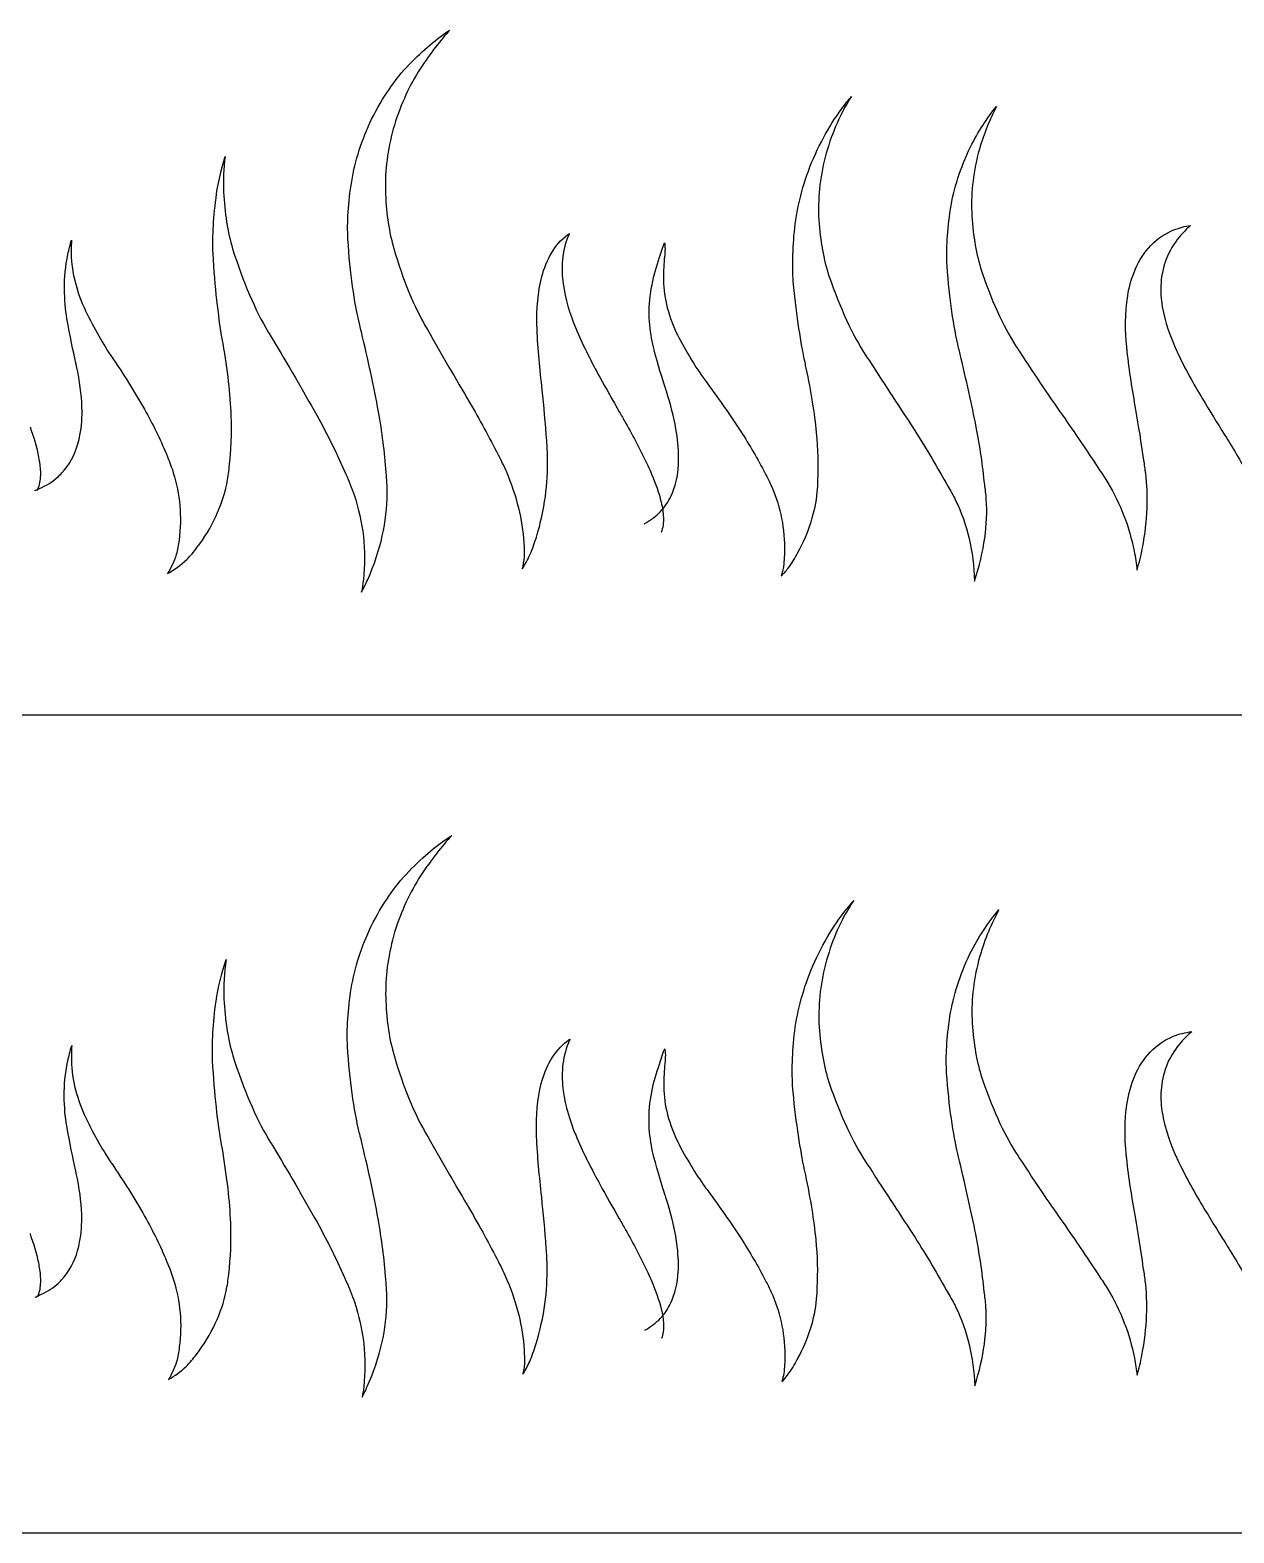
# Model space of a CAD drawing. Extents: x -11 to 6914, y 38 to 2262.
# Drawn here: x 2566 to 3437, y 1152 to 2239 of the extents above; entities that cross this region are included whole.
import ezdxf

# ---------------------------------------------------------------- set-up
doc = ezdxf.new("R2010")
doc.units = 0
doc.layers.add('Layer_1', color=7, linetype='CONTINUOUS')

msp = doc.modelspace()

# ---------------------------------------------------------------- linework, layer by layer
at = {"layer": 'Layer_1', "color": 7}
for points in [[(3141.36184, 2147.4968), (3141.36176, 2147.4968)], [(2798.89552, 2129.96744), (2798.89552, 2129.96752)], [(3232.0556, 2109.81264), (3232.0556, 2109.81264)], [(3136.8316, 2102.09488), (3136.8316, 2102.09488)], [(2796.17576, 2088.07536), (2796.17576, 2088.07536)], [(2943.38512, 2078.03464), (2943.38512, 2078.03464)], [(3376.9532, 2083.57688), (3376.9532, 2083.57688)], [(2951.42856, 2073.2548), (2951.42856, 2073.2548)], [(3253.86128, 2067.48312), (3253.86128, 2067.48312)], [(3365.81472, 2066.5684), (3365.81472, 2066.5684)], [(3024.4132, 2058.48752), (3024.4132, 2058.48744)], [(3118.56016, 2055.29784), (3118.56016, 2055.29784)], [(3384.37096, 2056.50104), (3384.37096, 2056.50104)], [(2605.28144, 2038.59848), (2605.28144, 2038.59848)], [(3027.22736, 2038.42024), (3027.22736, 2038.42024)], [(2592.91312, 2030.72808), (2592.91312, 2030.72808)], [(2932.90704, 2026.12656), (2932.90704, 2026.12656)], [(2933.03688, 2022.76072), (2933.03688, 2022.76072)], [(2705.08592, 2017.1468), (2705.08592, 2017.1468)], [(2741.3728, 2016.32096), (2741.3728, 2016.32096)], [(2961.78784, 2021.83808), (2961.78784, 2021.83808)], [(2626.65192, 2001.05128), (2626.65192, 2001.05128)], [(3237.97856, 2009.31512), (3237.97856, 2009.31512)], [(3279.35848, 2010.78504), (3279.35848, 2010.78504)], [(3359.55464, 2010.17344), (3359.55464, 2010.17344)], [(3396.38832, 2005.84664), (3396.38832, 2005.84664)], [(2599.89304, 1996.14696), (2599.89304, 1996.14696)], [(2936.68656, 1979.20232), (2936.68656, 1979.20232)], [(2711.77344, 1960.21528), (2711.77344, 1960.21528)], [(2818.31512, 1963.31312), (2818.31512, 1963.31312)], [(3080.40176, 1948.98656), (3080.40176, 1948.98656)], [(3250.6808, 1952.19832), (3250.6808, 1952.19832)], [(2600.87728, 1940.08856), (2600.87728, 1940.08856)], [(2939.95344, 1942.20696), (2939.95344, 1942.20696)], [(2904.89104, 1932.05736), (2904.89104, 1932.05736)], [(3035.4176, 1930.15008), (3035.4176, 1930.15008)], [(3371.90192, 1928.26192), (3371.90192, 1928.26192)], [(2794.76584, 1918.03344), (2794.76584, 1918.03344)], [(2823.85536, 1919.30488), (2823.85536, 1919.30488)], [(3013.0652, 1924.312), (3013.0652, 1924.312)], [(3136.08608, 1913.6156), (3136.08608, 1913.6156)], [(3256.80408, 1910.56112), (3256.80408, 1910.56112)], [(3026.72824, 1896.5852), (3026.72824, 1896.5852)], [(0, 1744), (6912, 1744)], [(3231.68064, 1525.852368), (3231.68064, 1525.852376)], [(2795.88712, 1504.084168), (2795.88712, 1504.084176)], [(2942.96704, 1494.278136), (2942.96704, 1494.278136)], [(3384.42488, 1472.469808), (3384.42488, 1472.4698)], [(3359.86504, 1463.274344), (3359.86504, 1463.274352)], [(2605.44296, 1454.69668), (2605.44296, 1454.696672)], [(3385.36432, 1455.270016), (3385.36432, 1455.270008)], [(2804.40944, 1441.871736), (2804.40944, 1441.871744)], [(2932.53672, 1442.142504), (2932.53672, 1442.142504)], [(3034.73608, 1434.91532), (3034.73608, 1434.915312)], [(2624.75752, 1420.074776), (2624.75752, 1420.074768)], [(3170.87112, 1420.172208), (3170.87112, 1420.1722)], [(2711.38736, 1376.221864), (2711.38736, 1376.221864)], [(2818.03968, 1379.291976), (2818.03968, 1379.291984)], [(3365.83056, 1380.698472), (3365.83056, 1380.69848)], [(2566.248, 1368.285512), (2566.248, 1368.285504)], [(3206.43944, 1365.69172), (3206.43944, 1365.691712)], [(3035.23824, 1346.189608), (3035.23824, 1346.189616)], [(3098.26416, 1334.457224), (3098.26416, 1334.457216)], [(3230.31736, 1325.493696), (3230.31736, 1325.493696)], [(0, 1152), (6912, 1152)]]:
    msp.add_lwpolyline(points, dxfattribs=at)
for points in [[(2840.43848, 2214.49312), (2850.78216, 2225.1676), (2860.65544, 2233.44656), (2869.9464, 2239.45528)], [(2869.9464, 2239.45528), (2863.25448, 2232.24464), (2856.03536, 2222.90816), (2848.47776, 2211.45144)], [(2813.34288, 2175.05536), (2821.1024, 2190.58464), (2830.19208, 2203.73568), (2840.43848, 2214.49312)], [(2848.47776, 2211.45144), (2840.95576, 2199.9396), (2834.6756, 2186.30704), (2829.77096, 2170.69672)], [(3131.5736, 2143.50864), (3138.6912, 2160.30712), (3147.248, 2175.0352), (3157.20792, 2187.51896)], [(3158.26464, 2187.99256), (3151.44328, 2176.91), (3145.76424, 2163.41072), (3141.36184, 2147.4968)], [(3157.20792, 2187.51896), (3158.29544, 2188.86248), (3159.37752, 2190.18), (3160.45408, 2191.47136)], [(3160.45408, 2191.47136), (3159.73296, 2190.33976), (3159.00312, 2189.18024), (3158.26464, 2187.99256)], [(2798.89552, 2129.96752), (2801.40936, 2145.032), (2806.23696, 2160.11696), (2813.3428, 2175.05536)], [(2813.3428, 2175.05536), (2813.34288, 2175.05536), (2813.34288, 2175.05536), (2813.34288, 2175.05536)], [(3246.47136, 2154.84848), (3252.07664, 2165.89912), (3258.39856, 2175.70296), (3265.36824, 2184.25528)], [(3265.36824, 2184.25528), (3260.51552, 2175.0284), (3256.36312, 2164.69112), (3252.96096, 2153.29872)], [(2829.77088, 2170.69672), (2825.37216, 2155.68776), (2823.22992, 2140.79088), (2823.26896, 2126.148)], [(2829.77096, 2170.69672), (2829.77096, 2170.69672), (2829.77096, 2170.69672), (2829.77088, 2170.69672)], [(3232.0556, 2109.81264), (3234.42408, 2124.71056), (3239.24296, 2139.78704), (3246.47136, 2154.84848)], [(3252.96096, 2153.29872), (3248.7028, 2137.77808), (3246.88424, 2122.54832), (3247.41624, 2107.75464)], [(2701.17232, 2120.88488), (2702.50792, 2129.79312), (2704.56808, 2138.80792), (2707.37264, 2147.9088)], [(2707.37264, 2147.9088), (2706.28824, 2139.39736), (2705.90536, 2130.89392), (2706.2316, 2122.41624)], [(3119.41192, 2096.37096), (3121.11888, 2111.57976), (3125.12936, 2127.3256), (3131.5736, 2143.50856)], [(3131.5736, 2143.50856), (3131.5736, 2143.50856), (3131.5736, 2143.50856), (3131.5736, 2143.50864)], [(3141.36176, 2147.4968), (3137.52008, 2132.156), (3135.9984, 2116.98712), (3136.8316, 2102.09488)], [(2698.63904, 2077.91072), (2698.08056, 2090.50536), (2698.87384, 2104.8348), (2701.17232, 2120.88488)], [(2706.2316, 2122.41624), (2706.9824, 2107.1588), (2709.18032, 2093.3688), (2712.7828, 2081.14208)], [(2796.17576, 2088.07536), (2795.55584, 2100.57984), (2796.43064, 2114.5964), (2798.89552, 2129.96744)], [(2823.26896, 2126.148), (2823.26896, 2126.14792), (2823.26896, 2126.14792), (2823.26896, 2126.14792)], [(2823.26896, 2126.14792), (2823.4448, 2111.19312), (2825.13408, 2097.73576), (2828.17248, 2085.81744)], [(3229.65784, 2068.77584), (3228.9528, 2080.80048), (3229.71624, 2094.53928), (3232.0556, 2109.81264)], [(3136.8316, 2102.09488), (3137.85128, 2086.84184), (3140.29904, 2073.28456), (3144.12008, 2061.5184)], [(3247.41624, 2107.75464), (3247.41624, 2107.75456), (3247.41624, 2107.75456), (3247.41624, 2107.75456)], [(3247.41624, 2107.75456), (3248.10776, 2092.57488), (3250.3148, 2079.1408), (3253.86128, 2067.48312)], [(2804.68752, 2025.88528), (2800.7872, 2042.498), (2797.70488, 2063.35224), (2796.17576, 2088.07536)], [(2943.38512, 2078.03464), (2946.40008, 2083.214), (2950.34024, 2087.73032), (2954.94416, 2091.30744)], [(2955.6332, 2090.656), (2953.3556, 2084.97816), (2951.97664, 2079.11088), (2951.42856, 2073.2548)], [(2954.94416, 2091.30744), (2955.40792, 2091.66256), (2955.87656, 2092.0052), (2956.34968, 2092.33568)], [(2956.34968, 2092.33568), (2956.1036, 2091.78072), (2955.86472, 2091.2208), (2955.6332, 2090.656)], [(3118.56016, 2055.29784), (3117.53488, 2067.08712), (3117.76512, 2080.77184), (3119.41192, 2096.37096)], [(3376.9532, 2083.57688), (3381.95168, 2088.75624), (3387.63448, 2092.46912), (3393.62864, 2094.87368)], [(3397.5308, 2089.58528), (3393.69896, 2084.95528), (3390.51072, 2079.61776), (3388.17848, 2073.72896)], [(3393.62864, 2094.87368), (3397.69464, 2096.46464), (3401.74688, 2097.47224), (3405.7536, 2098.008)], [(3405.7536, 2098.008), (3402.89216, 2095.50696), (3400.1268, 2092.70448), (3397.5308, 2089.58528)], [(2591.11608, 2052.40592), (2591.06168, 2060.28904), (2591.82504, 2068.53144), (2593.5708, 2077.11696)], [(2593.5708, 2077.11696), (2594.34632, 2080.6588), (2595.2164, 2084.11512), (2596.18504, 2087.47456)], [(2596.18504, 2087.47456), (2596.05648, 2085.12816), (2595.966, 2082.59352), (2595.9204, 2079.86216)], [(2595.9204, 2079.86216), (2595.9396, 2073.2268), (2596.68992, 2066.32328), (2598.3172, 2059.19544)], [(2705.08592, 2017.1468), (2702.39832, 2032.84504), (2700.04288, 2053.00456), (2698.63904, 2077.91072)], [(2712.7828, 2081.14208), (2720.43304, 2057.01824), (2729.1304, 2036.87832), (2738.48792, 2020.96368)], [(2828.17248, 2085.81744), (2828.17248, 2085.81736), (2828.17248, 2085.81736), (2828.17248, 2085.81736)], [(2828.17248, 2085.81736), (2834.63184, 2062.20408), (2842.49232, 2042.78528), (2851.0376, 2027.33712)], [(2936.4992, 2061.188), (2937.98992, 2066.95824), (2940.2824, 2072.70976), (2943.38512, 2078.03464)], [(3019.34192, 2067.97064), (3021.35976, 2074.44488), (3023.31776, 2080.34704), (3025.15528, 2085.55352)], [(3025.15528, 2085.55352), (3025.65936, 2083.08608), (3025.6952, 2079.72376), (3025.23808, 2075.30544)], [(3365.81472, 2066.5684), (3368.47208, 2072.82792), (3372.25936, 2078.59752), (3376.9532, 2083.57688)], [(2951.42856, 2073.2548), (2950.87888, 2067.2084), (2951.0892, 2061.35744), (2951.85504, 2055.8)], [(3014.8164, 2046.90552), (3015.81296, 2054.41768), (3017.30328, 2061.488), (3019.34192, 2067.97064)], [(3025.23808, 2075.30544), (3024.72264, 2070.82208), (3024.41072, 2065.26136), (3024.4132, 2058.48752)], [(3237.97856, 2009.31512), (3234.35072, 2024.77272), (3231.30816, 2044.73192), (3229.65784, 2068.77584)], [(3253.86128, 2067.48312), (3261.4128, 2044.1304), (3270.15264, 2025.32776), (3279.35848, 2010.78504)], [(3360.28456, 2047.15216), (3361.24608, 2053.50104), (3363.0712, 2060.10512), (3365.81472, 2066.5684)], [(3388.17848, 2073.72896), (3385.99832, 2068.08432), (3384.75688, 2062.27016), (3384.37096, 2056.50104)], [(2598.3172, 2059.19544), (2600.0744, 2051.91728), (2602.37208, 2045.00624), (2605.28144, 2038.59848)], [(2932.90704, 2026.12656), (2932.63728, 2037.41024), (2933.50912, 2049.58936), (2936.4992, 2061.188)], [(2951.85504, 2055.8), (2953.45688, 2044.52376), (2956.70352, 2034.1804), (2960.59184, 2024.67712)], [(3024.4132, 2058.48744), (3024.55824, 2051.96216), (3025.44888, 2045.25536), (3027.22736, 2038.42024)], [(3126.85992, 1998.84064), (3123.82624, 2013.03576), (3120.87128, 2031.71296), (3118.56016, 2055.29784)], [(3144.12008, 2061.5184), (3152.26304, 2038.04728), (3161.2472, 2018.85368), (3170.65336, 2004.14976)], [(3384.37096, 2056.50104), (3383.98528, 2050.50208), (3384.37096, 2044.73256), (3385.31152, 2039.28816)], [(2592.91312, 2030.72808), (2591.8716, 2037.13304), (2591.22888, 2044.32384), (2591.11608, 2052.40592)], [(3014.5444, 2026.22696), (3013.9308, 2032.79312), (3013.97584, 2039.68624), (3014.8164, 2046.90552)], [(3359.55464, 2010.17344), (3358.46024, 2021.48896), (3358.34224, 2034.25528), (3360.28456, 2047.15216)], [(2605.28144, 2038.59848), (2611.36592, 2025.89328), (2617.81944, 2014.15904), (2624.58128, 2004.03984)], [(3027.22736, 2038.42024), (3029.1504, 2031.40272), (3031.578, 2024.8216), (3034.57312, 2018.81768)], [(3385.31152, 2039.28816), (3387.2852, 2028.07624), (3390.91784, 2017.8652), (3395.15032, 2008.51408)], [(2599.3036, 1998.728), (2597.3612, 2007.47728), (2595.13928, 2017.92216), (2592.91312, 2030.72808)], [(2805.9296, 2021.03176), (2805.50936, 2022.61296), (2805.09512, 2024.23096), (2804.68752, 2025.88528)], [(2851.0376, 2027.33712), (2851.91016, 2025.79744), (2852.78808, 2024.2924), (2853.67064, 2022.82168)], [(2853.67064, 2022.82168), (2864.27528, 2004.03368), (2874.52, 1986.62224), (2883.97128, 1970.40384)], [(2933.03688, 2022.76072), (2932.98328, 2023.87504), (2932.93944, 2024.99744), (2932.90704, 2026.12656)], [(2936.68656, 1979.20232), (2935.14576, 1994.06472), (2933.54, 2008.67752), (2933.03688, 2022.76072)], [(2960.59184, 2024.67712), (2960.98456, 2023.72304), (2961.3836, 2022.77672), (2961.78784, 2021.83808)], [(3014.5444, 2026.22688), (3014.5444, 2026.22696), (3014.5444, 2026.22696), (3014.5444, 2026.22696)], [(3017.66776, 2008.0376), (3016.30352, 2013.41752), (3015.22896, 2019.44824), (3014.5444, 2026.22688)], [(2705.9452, 2012.57296), (2705.65736, 2014.05904), (2705.37072, 2015.58352), (2705.08592, 2017.1468)], [(2711.77344, 1960.21528), (2711.1896, 1976.12168), (2709.09096, 1993.54392), (2705.9452, 2012.57296)], [(2738.48792, 2020.96368), (2739.4448, 2019.37992), (2740.40656, 2017.83232), (2741.3728, 2016.32096)], [(2741.3728, 2016.32096), (2752.9392, 1996.93392), (2763.84192, 1978.41152), (2773.64024, 1960.79688)], [(2818.31512, 1963.31312), (2815.0652, 1981.54296), (2810.6984, 2000.7844), (2805.9296, 2021.03176)], [(2961.78784, 2021.83808), (2966.77848, 2010.07848), (2972.52368, 1998.96752), (2978.39672, 1988.2488)], [(3034.57312, 2018.81768), (3040.88888, 2006.75808), (3047.48688, 1995.74536), (3054.27856, 1986.41472)], [(2624.58128, 2004.03984), (2625.2692, 2003.0304), (2625.95944, 2002.03408), (2626.65192, 2001.05128)], [(2626.65192, 2001.05128), (2635.04432, 1988.52536), (2643.0648, 1975.69448), (2650.26896, 1962.7924)], [(3025.85832, 1980.24448), (3023.3468, 1988.03288), (3020.55736, 1997.1084), (3017.66776, 2008.0376)], [(3170.65336, 2004.14976), (3171.56368, 2002.75816), (3172.47792, 2001.40296), (3173.39552, 2000.08408)], [(3239.0588, 2005.03144), (3238.69368, 2006.42272), (3238.33336, 2007.85064), (3237.97856, 2009.31512)], [(3250.6808, 1952.19832), (3247.5048, 1968.57064), (3243.39352, 1986.17848), (3239.0588, 2005.03144)], [(3279.35848, 2010.78504), (3280.24864, 2009.40592), (3281.14304, 2008.0616), (3282.04088, 2006.75184)], [(3282.04088, 2006.75184), (3282.04088, 2006.75184), (3282.04088, 2006.75184), (3282.04096, 2006.75184)], [(3282.04096, 2006.75184), (3293.41016, 1989.04824), (3304.52408, 1972.90392), (3314.95184, 1958.07576)], [(3359.90424, 2006.97184), (3359.7792, 2008.02696), (3359.66232, 2009.09448), (3359.55464, 2010.17344)], [(3366.18008, 1964.75008), (3363.79832, 1978.74232), (3361.35704, 1992.89216), (3359.90424, 2006.97184)], [(3395.15032, 2008.51408), (3395.55776, 2007.6176), (3395.97072, 2006.72848), (3396.38832, 2005.84664)], [(3396.38832, 2005.84664), (3401.80912, 1994.23232), (3407.99968, 1983.28776), (3414.31904, 1972.71352)], [(2599.89304, 1996.14696), (2599.7, 1996.99264), (2599.50344, 1997.8528), (2599.3036, 1998.728)], [(2603.79288, 1966.71248), (2603.52864, 1975.69936), (2602.16488, 1985.45008), (2599.89304, 1996.14696)], [(3127.75336, 1994.91472), (3127.45504, 1996.18704), (3127.15704, 1997.49552), (3126.85992, 1998.84064)], [(3135.244, 1948.15992), (3133.89128, 1962.17184), (3131.25792, 1977.68248), (3127.75336, 1994.91472)], [(3173.39552, 2000.08408), (3184.9564, 1982.16704), (3196.03768, 1965.36952), (3206.2156, 1949.68216)], [(2939.95344, 1942.20696), (2939.1232, 1955.05816), (2937.90448, 1967.37904), (2936.68656, 1979.20232)], [(2978.39672, 1988.2488), (2983.0288, 1979.77672), (2987.76672, 1971.49216), (2992.4492, 1963.30376)], [(3026.57912, 1978.0444), (3026.34144, 1978.76744), (3026.10104, 1979.50064), (3025.85832, 1980.24448)], [(3054.27856, 1986.41472), (3054.93424, 1985.52808), (3055.59184, 1984.65456), (3056.25112, 1983.79472)], [(3056.25112, 1983.79472), (3064.6696, 1972.22984), (3072.84912, 1960.55928), (3080.40176, 1948.98656)], [(2883.97128, 1970.40384), (2891.4296, 1957.43768), (2898.43784, 1944.66728), (2904.89104, 1932.05736)], [(3033.456, 1951.01784), (3031.94848, 1959.50312), (3029.59408, 1968.4368), (3026.57912, 1978.0444)], [(3414.31904, 1972.71352), (3419.61712, 1963.83064), (3425.04072, 1955.14728), (3430.38968, 1946.53712)], [(2602.32544, 1946.3636), (2603.53832, 1952.78488), (2604.00256, 1959.57848), (2603.79288, 1966.71248)], [(2650.26896, 1962.7924), (2655.95376, 1952.49456), (2661.15272, 1941.7568), (2665.67568, 1930.5976)], [(2710.32528, 1923.10664), (2711.80344, 1935.09064), (2712.23912, 1947.47912), (2711.77344, 1960.21528)], [(2773.64024, 1960.79688), (2781.37352, 1946.682), (2788.464, 1932.42824), (2794.76584, 1918.03344)], [(2823.85536, 1919.30488), (2822.80896, 1934.05144), (2820.88416, 1948.71584), (2818.31512, 1963.31312)], [(2992.4492, 1963.30376), (2993.99136, 1960.61664), (2995.51424, 1957.9344), (2997.01456, 1955.25512)], [(3314.95184, 1958.07576), (3323.7088, 1945.45384), (3332.07088, 1933.13752), (3339.90704, 1921.0588)], [(3366.18008, 1964.75), (3366.18008, 1964.75), (3366.18008, 1964.75), (3366.18008, 1964.75008)], [(3371.90192, 1928.26192), (3370.22544, 1940.75296), (3368.18712, 1952.90176), (3366.18008, 1964.75)], [(2566.23744, 1952.27208), (2568.69272, 1945.31792), (2570.88096, 1938.47528), (2572.21512, 1931.60592)], [(2997.01456, 1955.25512), (3002.80296, 1944.90648), (3008.2768, 1934.66424), (3013.0652, 1924.312)], [(3035.4176, 1930.15008), (3035.4096, 1936.91936), (3034.72288, 1943.86784), (3033.456, 1951.01784)], [(3080.40176, 1948.98656), (3086.7428, 1939.16248), (3092.69144, 1928.99296), (3098.0532, 1918.48904)], [(3136.08608, 1913.6156), (3136.7276, 1924.70752), (3136.39536, 1936.2196), (3135.244, 1948.15992)], [(3206.2156, 1949.68216), (3214.7672, 1936.29352), (3222.7808, 1922.90536), (3230.08864, 1909.48896)], [(3256.80408, 1910.56112), (3255.49464, 1924.3684), (3253.364, 1938.23744), (3250.6808, 1952.19832)], [(2589.31544, 1919.01848), (2594.64472, 1924.87024), (2598.59552, 1932.12408), (2600.87728, 1940.08856)], [(2600.87728, 1940.08856), (2601.47096, 1942.14472), (2601.95488, 1944.24112), (2602.32544, 1946.3636)], [(2940.61744, 1929.02648), (2940.54624, 1933.53024), (2940.31576, 1937.92184), (2939.95344, 1942.20696)], [(3430.38968, 1946.53712), (3431.74512, 1944.38384), (3433.08784, 1942.22528), (3434.41576, 1940.06104)], [(3434.41576, 1940.06104), (3440.702, 1929.80448), (3446.67648, 1919.48592), (3451.91256, 1908.93696)], [(2572.21512, 1931.60592), (2572.55248, 1929.91312), (2572.84672, 1928.21672), (2573.08784, 1926.5148)], [(2573.08784, 1926.5148), (2573.5868, 1922.98728), (2573.85536, 1919.46744), (2573.63208, 1916.01336)], [(2665.67568, 1930.5976), (2667.25304, 1926.85752), (2668.65424, 1923.0176), (2669.8628, 1919.08208)], [(2904.89104, 1932.05736), (2907.12736, 1927.81672), (2909.16944, 1923.53032), (2911.01824, 1919.20136)], [(2932.49032, 1872.55696), (2938.75752, 1892.70264), (2940.92264, 1911.50704), (2940.61744, 1929.02648)], [(3029.73128, 1901.89624), (3033.1564, 1909.00192), (3034.91816, 1916.992), (3035.3276, 1925.06056)], [(3035.3276, 1925.06064), (3035.4156, 1926.76032), (3035.44448, 1928.4596), (3035.4176, 1930.15008)], [(3035.3276, 1925.06056), (3035.3276, 1925.06056), (3035.3276, 1925.06056), (3035.3276, 1925.06064)], [(3373.30248, 1918.64792), (3372.9208, 1921.95664), (3372.44976, 1925.15888), (3371.90192, 1928.26192)], [(2573.63208, 1916.01336), (2573.39952, 1912.47328), (2572.67824, 1908.99896), (2571.14616, 1905.92848)], [(2573.072, 1907.73208), (2577.57656, 1909.75584), (2581.996, 1912.218), (2585.89424, 1915.63664)], [(2585.89424, 1915.63664), (2587.08888, 1916.6928), (2588.23016, 1917.81872), (2589.31544, 1919.01848)], [(2669.8628, 1919.08208), (2674.55472, 1903.74336), (2676.25616, 1887.41448), (2673.99984, 1870.4032)], [(2708.5128, 1910.912), (2709.37376, 1914.99288), (2709.97864, 1919.06216), (2710.32528, 1923.10664)], [(2794.76584, 1918.03344), (2796.9944, 1913.17024), (2798.96136, 1908.20536), (2800.65936, 1903.1428)], [(2824.56664, 1904.09248), (2824.60664, 1909.256), (2824.36552, 1914.32776), (2823.85536, 1919.30488)], [(2911.01824, 1919.20136), (2918.186, 1902.30656), (2922.33672, 1885.34624), (2923.44112, 1868.35152)], [(3013.0652, 1924.312), (3014.03616, 1922.1996), (3014.98392, 1920.09288), (3015.89336, 1917.98752)], [(3015.89336, 1917.98752), (3018.74208, 1911.20136), (3021.21128, 1904.55568), (3022.80456, 1897.81352)], [(3098.0532, 1918.48904), (3098.0532, 1918.48904), (3098.0532, 1918.48904), (3098.0532, 1918.48896)], [(3098.0532, 1918.48896), (3099.51936, 1915.88272), (3100.89528, 1913.17712), (3102.17032, 1910.37176)], [(3339.90704, 1921.0588), (3342.03944, 1918.06736), (3344.05936, 1914.98592), (3345.96616, 1911.81832)], [(3370.96712, 1864.82152), (3374.8672, 1885.05328), (3375.14704, 1902.83064), (3373.30248, 1918.64792)], [(2569.49584, 1906.17768), (2570.69408, 1906.68816), (2571.88632, 1907.19776), (2573.072, 1907.73208)], [(2686.96384, 1864.994), (2697.95984, 1879.42496), (2705.23488, 1894.96112), (2708.5128, 1910.912)], [(2800.65936, 1903.1428), (2807.25928, 1883.3484), (2809.65, 1862.84224), (2807.35776, 1841.79816)], [(2810.4704, 1841.86584), (2819.98672, 1863.09), (2824.4668, 1883.9104), (2824.56664, 1904.09248)], [(3102.17032, 1910.37176), (3108.23888, 1896.94384), (3111.91096, 1881.70656), (3112.02424, 1864.7024)], [(3121.7064, 1861.38664), (3129.80528, 1876.352), (3134.43096, 1891.25328), (3135.68448, 1905.15192)], [(3135.68448, 1905.15192), (3135.95968, 1908.04656), (3136.09296, 1910.8708), (3136.08608, 1913.6156)], [(3230.08864, 1909.48896), (3232.1404, 1906.17272), (3234.04728, 1902.71768), (3235.80352, 1899.1252)], [(3257.9892, 1899.92176), (3257.75048, 1903.60016), (3257.35312, 1907.14688), (3256.80408, 1910.56112)], [(3345.96616, 1911.81832), (3355.036, 1896.62368), (3361.40272, 1880.09864), (3364.93768, 1862.48048)], [(3017.27096, 1886.58592), (3020.90104, 1889.3388), (3024.15336, 1892.69992), (3026.72824, 1896.5852)], [(3022.80456, 1897.81352), (3023.67632, 1894.12736), (3024.29328, 1890.462), (3024.39112, 1886.8304)], [(3026.72824, 1896.5852), (3027.84352, 1898.27688), (3028.84288, 1900.04648), (3029.73128, 1901.89624)], [(3235.80352, 1899.1252), (3244.16112, 1881.88552), (3248.92032, 1862.34696), (3249.4156, 1840.61888)], [(3249.4156, 1840.61888), (3256.59144, 1862.44376), (3259.18112, 1882.27672), (3257.9892, 1899.92176)], [(3010.5652, 1882.15624), (3012.67408, 1883.42424), (3014.71392, 1884.69944), (3016.65392, 1886.12528)], [(3016.65392, 1886.12528), (3016.8608, 1886.27712), (3017.06648, 1886.43064), (3017.27096, 1886.58592)], [(3024.39112, 1886.8304), (3024.4892, 1883.06368), (3024.07432, 1879.32632), (3022.78144, 1875.89904)], [(2928.06864, 1860.18176), (2929.72336, 1864.21512), (2931.18984, 1868.34392), (2932.49032, 1872.55696)], [(2672.04368, 1860.02088), (2670.33912, 1854.77312), (2668.21368, 1850.17976), (2665.65608, 1846.29144)], [(2673.99984, 1870.4032), (2673.51456, 1866.82832), (2672.86592, 1863.3648), (2672.04368, 1860.02088)], [(2679.71824, 1856.41648), (2682.28456, 1859.07368), (2684.70008, 1861.93136), (2686.96384, 1864.994)], [(2922.29352, 1849.63432), (2924.38848, 1852.93032), (2926.30896, 1856.45184), (2928.06864, 1860.18176)], [(2923.44112, 1868.35152), (2923.6364, 1864.76984), (2923.7096, 1861.34104), (2923.65136, 1858.05928)], [(3112.02424, 1864.7024), (3112.02416, 1860.14816), (3111.77872, 1855.7028), (3111.26272, 1851.37952)], [(3114.6056, 1850.01704), (3117.21368, 1853.5592), (3119.57912, 1857.34704), (3121.7064, 1861.38664)], [(3364.93768, 1862.48048), (3365.81816, 1857.74256), (3366.50736, 1853.2008), (3366.9832, 1848.84368)], [(3367.0608, 1848.87584), (3368.63888, 1854.09544), (3369.92544, 1859.41568), (3370.96712, 1864.82152)], [(2665.65608, 1846.29144), (2670.66224, 1848.834), (2675.3612, 1852.18872), (2679.71824, 1856.41648)], [(2923.65136, 1858.05928), (2923.3064, 1854.99544), (2922.85552, 1852.19016), (2922.29352, 1849.63432)], [(3111.26272, 1851.37952), (3110.84352, 1848.94136), (3110.27424, 1846.58112), (3109.55032, 1844.30432)], [(3109.55032, 1844.30432), (3111.37208, 1846.09104), (3113.0588, 1847.99504), (3114.6056, 1850.01704)], [(3366.9832, 1848.84368), (3366.9832, 1848.78688), (3366.9912, 1848.72976), (3366.9912, 1848.67288)], [(3366.9912, 1848.67288), (3367.0144, 1848.74088), (3367.0376, 1848.80816), (3367.0608, 1848.87584)], [(2806.0028, 1832.69848), (2807.59608, 1835.65384), (2809.084, 1838.70992), (2810.4704, 1841.86584)], [(2807.35776, 1841.79816), (2807.00176, 1838.66792), (2806.5512, 1835.63456), (2806.0028, 1832.69848)], [(2840.15312, 1630.591872), (2851.1228, 1641.91984), (2861.56336, 1650.55408), (2871.3412, 1656.644)], [(2871.3412, 1656.644), (2864.31544, 1649.27184), (2856.6856, 1639.511656), (2848.67624, 1627.369992)], [(2813.04944, 1591.119744), (2820.81088, 1606.661168), (2829.90312, 1619.823824), (2840.15312, 1630.591872)], [(2848.67624, 1627.369992), (2841.15712, 1615.862376), (2834.87952, 1602.235496), (2829.97728, 1586.632616)], [(3156.79224, 1603.33068), (3158.55376, 1605.50896), (3160.30112, 1607.618784), (3162.0336, 1609.65968)], [(3162.0336, 1609.65968), (3160.88064, 1607.87996), (3159.70464, 1606.026784), (3158.50592, 1604.099672)], [(3131.18944, 1559.33992), (3138.29744, 1576.128224), (3146.8436, 1590.849992), (3156.79224, 1603.33068)], [(3158.50592, 1604.099672), (3151.67776, 1593.01044), (3145.99304, 1579.503512), (3141.58608, 1563.581264)], [(3246.09696, 1570.931112), (3252.25232, 1583.075072), (3259.27208, 1593.715864), (3267.06488, 1602.847464)], [(3267.06488, 1602.847464), (3261.59024, 1592.961304), (3256.95352, 1581.73188), (3253.22088, 1569.232064)], [(2798.6016, 1545.999928), (2801.1144, 1561.074024), (2805.942, 1576.169592), (2813.04944, 1591.119728)], [(2813.04944, 1591.119728), (2813.04944, 1591.119736), (2813.04944, 1591.119736), (2813.04944, 1591.119744)], [(2829.97728, 1586.632576), (2825.58056, 1571.630848), (2823.43952, 1556.741176), (2823.4784, 1542.105632)], [(2829.97728, 1586.632616), (2829.97728, 1586.6326), (2829.97728, 1586.632592), (2829.97728, 1586.632576)], [(2700.80832, 1536.769824), (2702.29384, 1546.6886), (2704.67784, 1556.740176), (2707.98776, 1566.896088)], [(2707.98776, 1566.896088), (2706.5996, 1557.407504), (2706.0816, 1547.926568), (2706.44408, 1538.477792)], [(3231.68064, 1525.852376), (3234.04752, 1540.762992), (3238.8664, 1555.853656), (3246.09696, 1570.931112)], [(3253.22088, 1569.232064), (3248.96496, 1553.719456), (3247.14752, 1538.497688), (3247.6792, 1523.712168)], [(3119.04688, 1512.235016), (3120.75, 1527.43196), (3124.75392, 1543.166752), (3131.18944, 1559.33992)], [(3141.58608, 1563.581232), (3137.74016, 1548.232384), (3136.21584, 1533.055976), (3137.0476, 1518.156688)], [(3141.58608, 1563.581264), (3141.58608, 1563.581256), (3141.58608, 1563.581248), (3141.58608, 1563.581232)], [(2795.88712, 1504.084176), (2795.26496, 1516.594736), (2796.13792, 1530.619024), (2798.60152, 1545.999896)], [(2798.60152, 1545.999896), (2798.60152, 1545.999904), (2798.6016, 1545.999912), (2798.6016, 1545.999928)], [(2698.28152, 1493.820584), (2697.72256, 1506.40724), (2698.5136, 1520.72812), (2700.80832, 1536.769824)], [(2706.44408, 1538.477792), (2707.19344, 1523.213192), (2709.39072, 1509.417128), (2712.99336, 1497.185304)], [(2823.4784, 1542.105632), (2823.65408, 1527.158264), (2825.34256, 1513.707472), (2828.37944, 1501.794736)], [(3229.29032, 1484.784952), (3228.58224, 1496.817264), (3229.34312, 1510.566096), (3231.68064, 1525.852368)], [(3247.6792, 1523.712168), (3247.6792, 1523.712152), (3247.6792, 1523.712144), (3247.6792, 1523.712136)], [(3247.6792, 1523.712136), (3248.37024, 1508.540672), (3250.57624, 1495.11376), (3254.1208, 1483.462)], [(3118.20064, 1471.195544), (3117.17552, 1482.974728), (3117.40376, 1496.647936), (3119.04688, 1512.235016)], [(3137.0476, 1518.156688), (3137.0476, 1518.15668), (3137.0476, 1518.15668), (3137.0476, 1518.156672)], [(3137.0476, 1518.156672), (3138.066, 1502.89648), (3140.5132, 1489.333144), (3144.33448, 1477.562016)], [(3393.276, 1511.343176), (3397.7708, 1513.120456), (3402.24768, 1514.186872), (3406.66416, 1514.691448)], [(3406.66416, 1514.691448), (3403.49376, 1512.005816), (3400.43104, 1508.956888), (3397.574, 1505.5242)], [(2593.38528, 1492.898472), (2594.27664, 1496.982504), (2595.29376, 1500.953088), (2596.44312, 1504.79272)], [(2596.44312, 1504.79272), (2596.2756, 1502.140008), (2596.15792, 1499.23716), (2596.10056, 1496.071016)], [(2804.40944, 1441.871744), (2800.50664, 1458.48808), (2797.42104, 1479.349216), (2795.88712, 1504.084168)], [(2828.37944, 1501.794736), (2828.37944, 1501.794728), (2828.37944, 1501.79472), (2828.37944, 1501.794712)], [(2828.37944, 1501.794712), (2834.83536, 1478.192208), (2842.6928, 1458.782136), (2851.2348, 1443.339896)], [(2942.96704, 1494.278136), (2945.98304, 1499.4986), (2949.93048, 1504.058016), (2954.5484, 1507.680544)], [(2955.68344, 1506.608432), (2953.4076, 1500.9358), (2952.02976, 1495.073576), (2951.48192, 1489.222504)], [(2954.5484, 1507.680544), (2955.31496, 1508.272888), (2956.09456, 1508.831384), (2956.88592, 1509.356744)], [(2956.88592, 1509.356744), (2956.46552, 1508.454296), (2956.0644, 1507.538), (2955.68344, 1506.608432)], [(3019.16096, 1483.742624), (3021.30232, 1490.644064), (3023.37664, 1496.896792), (3025.31, 1502.350232)], [(3025.31, 1502.350232), (3025.90192, 1499.835208), (3025.96096, 1496.308584), (3025.45696, 1491.57412)], [(3376.5436, 1499.92468), (3381.55744, 1505.150256), (3387.25912, 1508.903912), (3393.276, 1511.343176)], [(3397.574, 1505.5242), (3393.7452, 1500.898008), (3390.55944, 1495.565168), (3388.22936, 1489.681992)], [(2590.95, 1468.244984), (2590.8924, 1476.108856), (2591.64936, 1484.332056), (2593.38528, 1492.898472)], [(2596.10056, 1496.071016), (2596.11016, 1489.415152), (2596.85504, 1482.49164), (2598.47976, 1475.344536)], [(2704.72256, 1433.10016), (2702.03944, 1448.786048), (2699.68616, 1468.930056), (2698.28152, 1493.820584)], [(2712.99336, 1497.185304), (2720.64384, 1473.051392), (2729.34232, 1452.904528), (2738.70144, 1436.985152)], [(2936.08976, 1477.325648), (2937.57416, 1483.124952), (2939.86368, 1488.911536), (2942.96704, 1494.278136)], [(3025.45696, 1491.57412), (3024.92656, 1487.07492), (3024.60192, 1481.494976), (3024.59384, 1474.69876)], [(3365.3848, 1482.790432), (3368.04232, 1489.089304), (3371.83624, 1494.900736), (3376.5436, 1499.924672)], [(3376.5436, 1499.924672), (3376.5436, 1499.92468), (3376.5436, 1499.92468), (3376.5436, 1499.92468)], [(2951.48192, 1489.222504), (2950.9324, 1483.181168), (2951.14248, 1477.3346), (2951.90752, 1471.780824)], [(3014.6684, 1462.721344), (3015.65552, 1470.215632), (3017.13488, 1477.271352), (3019.16096, 1483.742624)], [(3229.29032, 1484.784928), (3229.29032, 1484.784936), (3229.29032, 1484.784944), (3229.29032, 1484.784952)], [(3237.62488, 1425.297088), (3233.99408, 1440.7586), (3230.94712, 1460.725984), (3229.29032, 1484.784928)], [(3254.1208, 1483.462), (3254.1208, 1483.461992), (3254.1208, 1483.461984), (3254.1208, 1483.461976)], [(3254.1208, 1483.461976), (3261.66808, 1460.120672), (3270.40448, 1441.327136), (3279.60672, 1426.790088)], [(3359.86504, 1463.274352), (3360.81984, 1469.649888), (3362.64152, 1476.287032), (3365.3848, 1482.790432)], [(3388.22936, 1489.681992), (3386.05112, 1484.04276), (3384.81064, 1478.233896), (3384.42488, 1472.469808)], [(2590.95, 1468.244968), (2590.95, 1468.244976), (2590.95, 1468.244976), (2590.95, 1468.244984)], [(2592.74912, 1446.618976), (2591.7092, 1453.008928), (2591.06576, 1460.182424), (2590.95, 1468.244968)], [(2598.47976, 1475.344536), (2600.23456, 1468.046728), (2602.532, 1461.118792), (2605.44296, 1454.69668)], [(2932.53672, 1442.142504), (2932.25448, 1453.451664), (2933.11344, 1465.670464), (2936.08976, 1477.325648)], [(2951.90752, 1471.780824), (2951.90752, 1471.780824), (2951.90752, 1471.780824), (2951.90752, 1471.780816)], [(2951.90752, 1471.780816), (2953.50768, 1460.5118), (2956.75272, 1450.173848), (2960.6392, 1440.674192)], [(3024.59384, 1474.69876), (3024.59384, 1474.69876), (3024.59384, 1474.698752), (3024.59384, 1474.698744)], [(3024.59384, 1474.698744), (3024.72928, 1468.15192), (3025.61408, 1461.424336), (3027.39032, 1454.569432)], [(3118.20064, 1471.19552), (3118.20064, 1471.195528), (3118.20064, 1471.195536), (3118.20064, 1471.195544)], [(3126.4912, 1414.789104), (3123.4628, 1428.971248), (3120.5112, 1447.630448), (3118.20064, 1471.19552)], [(3144.33448, 1477.562016), (3152.47792, 1454.081), (3161.46336, 1434.880688), (3170.87112, 1420.172208)], [(3384.42488, 1472.4698), (3384.03928, 1466.47604), (3384.42488, 1460.71088), (3385.36432, 1455.270016)], [(3014.41232, 1442.093864), (3013.79656, 1448.64328), (3013.83624, 1455.519384), (3014.6684, 1462.721328)], [(3014.6684, 1462.721328), (3014.6684, 1462.721336), (3014.6684, 1462.721336), (3014.6684, 1462.721344)], [(3359.174, 1426.186624), (3358.06792, 1437.523416), (3357.9372, 1450.325216), (3359.86504, 1463.274344)], [(2599.1236, 1414.687992), (2597.18808, 1423.420696), (2594.9716, 1433.842288), (2592.74912, 1446.618976)], [(2605.44296, 1454.696672), (2611.5312, 1441.963424), (2617.98984, 1430.208368), (2624.75752, 1420.074776)], [(3027.39032, 1454.569432), (3029.3112, 1447.531656), (3031.73888, 1440.933416), (3034.73608, 1434.91532)], [(3385.36432, 1455.270008), (3387.33616, 1444.065136), (3390.96704, 1433.859184), (3395.19784, 1424.511264)], [(2738.70144, 1436.985152), (2739.6584, 1435.400904), (2740.62032, 1433.852792), (2741.58672, 1432.341024)], [(2805.65224, 1437.017176), (2805.23176, 1438.598728), (2804.8172, 1440.217016), (2804.40944, 1441.871736)], [(2818.03968, 1379.291984), (2814.79088, 1397.52232), (2810.42368, 1416.76588), (2805.65224, 1437.017176)], [(2851.2348, 1443.339896), (2851.2348, 1443.339896), (2851.2348, 1443.339888), (2851.2348, 1443.33988)], [(2851.2348, 1443.33988), (2852.10704, 1441.8008), (2852.98464, 1440.296296), (2853.86688, 1438.826176)], [(2853.86688, 1438.826176), (2864.46768, 1420.045232), (2874.7096, 1402.64124), (2884.15912, 1386.430136)], [(2932.6704, 1438.769472), (2932.6152, 1439.886048), (2932.5704, 1441.010792), (2932.53672, 1442.142504)], [(2936.34944, 1395.136856), (2934.80336, 1410.018984), (2933.18816, 1424.656312), (2932.6704, 1438.769472)], [(2960.6392, 1440.674192), (2960.6392, 1440.674184), (2960.6392, 1440.674184), (2960.6392, 1440.674184)], [(2960.6392, 1440.674184), (2961.03176, 1439.720448), (2961.43056, 1438.774488), (2961.83472, 1437.836224)], [(2961.83472, 1437.836224), (2961.83472, 1437.836216), (2961.83472, 1437.836216), (2961.83472, 1437.836208)], [(2961.83472, 1437.836208), (2966.8232, 1426.080936), (2972.5668, 1414.973992), (2978.43872, 1404.258904)], [(3014.41232, 1442.093848), (3014.41232, 1442.093848), (3014.41232, 1442.093856), (3014.41232, 1442.093864)], [(3017.53632, 1423.948712), (3016.17376, 1429.316264), (3015.09904, 1435.332184), (3014.41232, 1442.093848)], [(2704.72256, 1433.100152), (2704.72256, 1433.10016), (2704.72256, 1433.10016), (2704.72256, 1433.10016)], [(2705.58032, 1428.52996), (2705.29304, 1430.014824), (2705.00688, 1431.538112), (2704.72256, 1433.100152)], [(2711.38736, 1376.221864), (2710.81144, 1392.110672), (2708.72024, 1409.516208), (2705.58032, 1428.52996)], [(2741.58672, 1432.341024), (2753.15504, 1412.948376), (2764.05952, 1394.422104), (2773.85968, 1376.804808)], [(3034.73608, 1434.915312), (3041.05624, 1422.827832), (3047.65976, 1411.79488), (3054.45736, 1402.45112)], [(3238.706, 1421.012472), (3238.34064, 1422.404008), (3237.98008, 1423.832296), (3237.62488, 1425.297088)], [(3279.60672, 1426.790088), (3280.49656, 1425.411472), (3281.39064, 1424.067648), (3282.28816, 1422.758376)], [(3359.52696, 1422.979408), (3359.4008, 1424.03632), (3359.2828, 1425.105712), (3359.174, 1426.186624)], [(2599.1236, 1414.687984), (2599.1236, 1414.687984), (2599.1236, 1414.687984), (2599.1236, 1414.687992)], [(2599.71088, 1412.111728), (2599.51856, 1412.955888), (2599.32272, 1413.814448), (2599.1236, 1414.687984)], [(2624.75752, 1420.074768), (2625.44608, 1419.063968), (2626.13696, 1418.066248), (2626.83, 1417.082184)], [(2626.83, 1417.082184), (2626.83, 1417.082176), (2626.83, 1417.082176), (2626.83, 1417.082176)], [(2626.83, 1417.082176), (2635.2296, 1404.539272), (2643.25616, 1391.693848), (2650.46552, 1378.779304)], [(3017.5364, 1423.948704), (3017.53632, 1423.948712), (3017.53632, 1423.948712), (3017.53632, 1423.948712)], [(3025.71264, 1396.210848), (3023.2068, 1403.986912), (3020.42224, 1413.043792), (3017.5364, 1423.948704)], [(3126.4912, 1414.789096), (3126.4912, 1414.789104), (3126.4912, 1414.789104), (3126.4912, 1414.789104)], [(3127.38304, 1410.866744), (3127.08528, 1412.13792), (3126.78784, 1413.445232), (3126.4912, 1414.789096)], [(3170.87112, 1420.1722), (3171.7816, 1418.780224), (3172.69592, 1417.424552), (3173.61368, 1416.105336)], [(3173.61368, 1416.105336), (3185.17648, 1398.182984), (3196.25968, 1381.38172), (3206.43944, 1365.69172)], [(3250.33048, 1368.173648), (3247.15576, 1384.54572), (3243.04392, 1402.15528), (3238.706, 1421.012472)], [(3282.28816, 1422.758376), (3282.28816, 1422.758368), (3282.28816, 1422.758368), (3282.28816, 1422.758368)], [(3282.28816, 1422.758368), (3293.6532, 1405.061528), (3304.764, 1388.92416), (3315.18968, 1374.102624)], [(3365.83056, 1380.69848), (3363.44336, 1394.705664), (3360.99328, 1408.874944), (3359.52696, 1422.979408)], [(3395.19784, 1424.511264), (3395.60512, 1423.615072), (3396.01792, 1422.72624), (3396.43528, 1421.844672)], [(3396.43528, 1421.844672), (3401.85408, 1410.234128), (3408.04304, 1399.292888), (3414.36136, 1388.721488)], [(2599.71088, 1412.11172), (2599.71088, 1412.111728), (2599.71088, 1412.111728), (2599.71088, 1412.111728)], [(2603.58728, 1382.733424), (2603.33008, 1391.702792), (2601.97424, 1401.434744), (2599.71088, 1412.11172)], [(2978.43872, 1404.258904), (2983.07, 1395.789744), (2987.80736, 1387.508192), (2992.48952, 1379.32288)], [(3134.85088, 1364.159728), (3133.50632, 1378.155912), (3130.88096, 1393.650368), (3127.38304, 1410.866744)], [(2939.62176, 1358.096736), (2938.79192, 1370.961592), (2937.57152, 1383.297456), (2936.34944, 1395.136856)], [(3026.43176, 1394.014136), (3026.19464, 1394.73612), (3025.9548, 1395.468208), (3025.71264, 1396.210848)], [(3033.28984, 1367.027136), (3031.788, 1375.500808), (3029.44, 1384.421272), (3026.43176, 1394.014136)], [(3054.45736, 1402.45112), (3055.1136, 1401.563248), (3055.77176, 1400.688584), (3056.4316, 1399.827616)], [(3056.4316, 1399.827616), (3064.85712, 1388.247152), (3073.04288, 1376.563792), (3080.6008, 1364.980512)], [(2602.10496, 1362.428424), (2603.32216, 1368.834616), (2603.79144, 1375.613648), (2603.58728, 1382.733424)], [(2884.15912, 1386.430136), (2884.15912, 1386.430128), (2884.15912, 1386.43012), (2884.15912, 1386.43012)], [(2884.15912, 1386.43012), (2891.616, 1373.46992), (2898.62352, 1360.706128), (2905.07672, 1348.103352)], [(3414.36136, 1388.721488), (3419.65848, 1379.841096), (3425.08144, 1371.160216), (3430.43, 1362.55256)], [(2650.46552, 1378.779304), (2656.15432, 1368.471456), (2661.3568, 1357.724104), (2665.8828, 1346.555672)], [(2709.92, 1339.160344), (2711.40464, 1351.127056), (2711.84688, 1363.499776), (2711.38736, 1376.221864)], [(2773.85968, 1376.804808), (2773.85968, 1376.8048), (2773.85968, 1376.8048), (2773.85968, 1376.804792)], [(2773.85968, 1376.804792), (2781.5944, 1362.687864), (2788.6864, 1348.432656), (2794.98984, 1334.036984)], [(2823.5748, 1335.284696), (2822.53088, 1350.030088), (2820.60784, 1364.694208), (2818.03968, 1379.291976)], [(2992.48952, 1379.32288), (2992.4896, 1379.322872), (2992.4896, 1379.322872), (2992.4896, 1379.322864)], [(2992.4896, 1379.322864), (2994.0316, 1376.636824), (2995.55448, 1373.95572), (2997.0548, 1371.277648)], [(2997.0548, 1371.277648), (3002.84344, 1360.933592), (3008.3192, 1350.696224), (3013.11128, 1340.349136)], [(3315.18968, 1374.102624), (3323.9448, 1361.486472), (3332.30568, 1349.176536), (3340.14128, 1337.104784)], [(3371.55952, 1344.17508), (3369.88264, 1356.676576), (3367.84216, 1368.837168), (3365.83056, 1380.698472)], [(2566.14832, 1368.56612), (2566.18192, 1368.472568), (2566.21472, 1368.379032), (2566.248, 1368.285512)], [(2566.248, 1368.285504), (2568.7048, 1361.332744), (2570.89504, 1354.490752), (2572.23144, 1347.621256)], [(2600.6528, 1356.169592), (2601.24736, 1358.220136), (2601.73264, 1360.311112), (2602.10496, 1362.428416)], [(2602.10496, 1362.428416), (2602.10496, 1362.428416), (2602.10496, 1362.428416), (2602.10496, 1362.428424)], [(3035.23824, 1346.189616), (3035.23824, 1352.948824), (3034.55192, 1359.887192), (3033.28984, 1367.027136)], [(3080.6008, 1364.980512), (3080.6008, 1364.980504), (3080.6008, 1364.980504), (3080.6008, 1364.980504)], [(3080.6008, 1364.980504), (3086.94632, 1355.147248), (3092.89888, 1344.969224), (3098.26416, 1334.457224)], [(3134.85088, 1364.159712), (3134.85088, 1364.15972), (3134.85088, 1364.15972), (3134.85088, 1364.159728)], [(3135.67136, 1329.659264), (3136.32016, 1340.735544), (3135.9952, 1352.23304), (3134.85088, 1364.159712)], [(3206.43944, 1365.691712), (3214.99264, 1352.30084), (3223.00776, 1338.91112), (3230.31736, 1325.493696)], [(3250.33048, 1368.173632), (3250.33048, 1368.17364), (3250.33048, 1368.17364), (3250.33048, 1368.173648)], [(3256.44728, 1326.539784), (3255.14096, 1340.344912), (3253.01264, 1354.212824), (3250.33048, 1368.173632)], [(3430.43, 1362.55256), (3431.7852, 1360.399872), (3433.12776, 1358.242032), (3434.45568, 1356.07852)], [(2589.09848, 1335.171976), (2594.41856, 1340.997376), (2598.36712, 1348.227272), (2600.6528, 1356.169584)], [(2600.6528, 1356.169584), (2600.6528, 1356.169592), (2600.6528, 1356.169592), (2600.6528, 1356.169592)], [(2939.62176, 1358.096728), (2939.62176, 1358.096728), (2939.62176, 1358.096728), (2939.62176, 1358.096736)], [(2940.28464, 1344.9016), (2940.21424, 1349.410272), (2939.98432, 1353.806816), (2939.62176, 1358.096728)], [(3434.45568, 1356.07852), (3440.74144, 1345.825456), (3446.71704, 1335.511408), (3451.95568, 1324.967912)], [(2572.23144, 1347.621256), (2572.56944, 1345.928304), (2572.86416, 1344.231816), (2573.10576, 1342.52972)], [(2573.10576, 1342.52972), (2573.60584, 1339.001792), (2573.87528, 1335.481192), (2573.65272, 1332.026048)], [(2665.8828, 1346.555672), (2667.46128, 1342.812424), (2668.86344, 1338.969296), (2670.07272, 1335.030448)], [(2708.10128, 1326.98452), (2708.96408, 1331.058816), (2709.57104, 1335.121816), (2709.92, 1339.160344)], [(2905.07672, 1348.103352), (2905.07672, 1348.103344), (2905.07672, 1348.103344), (2905.07672, 1348.103336)], [(2905.07672, 1348.103336), (2907.31288, 1343.865192), (2909.35504, 1339.581376), (2911.20416, 1335.255216)], [(2932.12008, 1288.378624), (2938.40744, 1308.540024), (2940.58608, 1327.36256), (2940.28464, 1344.9016)], [(3013.11128, 1340.349136), (3014.08296, 1338.237848), (3015.03152, 1336.132144), (3015.94192, 1334.027704)], [(3029.54776, 1317.996576), (3032.96856, 1325.080832), (3034.73064, 1333.05352), (3035.1448, 1341.10816)], [(3035.1448, 1341.108168), (3035.23376, 1342.805016), (3035.26376, 1344.501656), (3035.23824, 1346.189608)], [(3035.1448, 1341.10816), (3035.1448, 1341.10816), (3035.1448, 1341.10816), (3035.1448, 1341.108168)], [(3372.9608, 1334.552912), (3372.5792, 1337.864576), (3372.10792, 1341.06956), (3371.55952, 1344.17508)], [(2573.65272, 1332.026048), (2573.43592, 1328.7138), (2572.79112, 1325.458736), (2571.45488, 1322.537504)], [(2572.90512, 1323.930136), (2577.3916, 1325.952736), (2581.79672, 1328.40524), (2585.684, 1331.806272)], [(2585.684, 1331.806272), (2586.87608, 1332.857336), (2588.0152, 1333.977896), (2589.09848, 1335.171976)], [(2670.07272, 1335.030448), (2674.7672, 1319.67872), (2676.46744, 1303.336968), (2674.20648, 1286.312656)], [(2686.55056, 1281.157912), (2697.53976, 1295.55352), (2704.81648, 1311.05964), (2708.10128, 1326.98452)], [(2794.98984, 1334.036984), (2794.98984, 1334.036976), (2794.98984, 1334.036976), (2794.98984, 1334.036968)], [(2794.98984, 1334.036968), (2797.21896, 1329.173528), (2799.18648, 1324.208456), (2800.88504, 1319.145688)], [(2824.28344, 1320.073528), (2824.32424, 1325.236528), (2824.08416, 1330.307944), (2823.5748, 1335.284696)], [(2911.20416, 1335.255216), (2918.3732, 1318.371296), (2922.5292, 1301.423336), (2923.64368, 1284.442208)], [(3015.94192, 1334.027704), (3018.79416, 1327.244896), (3021.26776, 1320.600536), (3022.86608, 1313.857624)], [(3098.26416, 1334.457216), (3099.73144, 1331.848992), (3101.10832, 1329.141304), (3102.38424, 1326.333736)], [(3135.26352, 1321.208096), (3135.54064, 1324.0982), (3135.676, 1326.918336), (3135.67136, 1329.659256)], [(3135.67136, 1329.659256), (3135.67136, 1329.659256), (3135.67136, 1329.659256), (3135.67136, 1329.659264)], [(3340.14128, 1337.104784), (3340.14128, 1337.104784), (3340.14128, 1337.104784), (3340.14128, 1337.104776)], [(3340.14128, 1337.104776), (3342.27328, 1334.115032), (3344.29296, 1331.03552), (3346.19976, 1327.869976)], [(3346.19976, 1327.869976), (3355.26928, 1312.685536), (3361.63968, 1296.174216), (3365.18368, 1278.573576)], [(3370.60088, 1280.676216), (3374.51624, 1300.926208), (3374.80496, 1318.721016), (3372.9608, 1334.552912)], [(2569.8508, 1322.589824), (2570.8736, 1323.030192), (2571.89184, 1323.47156), (2572.90512, 1323.930136)], [(2800.88504, 1319.145688), (2807.48704, 1299.350664), (2809.88008, 1278.844896), (2807.59144, 1257.802064)], [(2810.17272, 1257.857864), (2819.69424, 1279.076288), (2824.17976, 1299.893312), (2824.28344, 1320.073528)], [(3026.54928, 1312.702392), (3027.66264, 1314.38872), (3028.66056, 1316.152728), (3029.54776, 1317.996576)], [(3102.38424, 1326.333736), (3108.4568, 1312.894944), (3112.1292, 1297.644904), (3112.23984, 1280.626032)], [(3121.27584, 1277.529224), (3129.37144, 1292.458008), (3134.00112, 1307.331288), (3135.26352, 1321.208096)], [(3230.31736, 1325.493696), (3232.36952, 1322.177224), (3234.2768, 1318.72196), (3236.03352, 1315.129224)], [(3249.6036, 1258.351536), (3256.35784, 1279.485896), (3258.78592, 1298.72948), (3257.62984, 1315.902176)], [(3257.62984, 1315.902176), (3257.39208, 1319.579984), (3256.99552, 1323.126144), (3256.44728, 1326.539784)], [(3017.12424, 1302.732944), (3020.73848, 1305.479328), (3023.98016, 1308.830432), (3026.54928, 1312.702392)], [(3022.86608, 1313.857624), (3023.74064, 1310.1708), (3024.36024, 1306.50352), (3024.46056, 1302.868544)], [(3236.03352, 1315.129224), (3244.17072, 1298.34728), (3248.89872, 1279.387624), (3249.6036, 1258.351536)], [(3010.98168, 1298.62176), (3012.89264, 1299.789768), (3014.7432, 1300.97028), (3016.50992, 1302.27312)], [(3016.50992, 1302.27312), (3016.71592, 1302.424704), (3016.92064, 1302.57796), (3017.12424, 1302.732944)], [(3024.46056, 1302.868544), (3024.55472, 1299.344648), (3024.19952, 1295.845016), (3023.09696, 1292.598936)], [(2674.20648, 1286.312656), (2673.72032, 1282.734944), (2673.07064, 1279.268792), (2672.24712, 1275.922504)], [(2923.64368, 1284.442208), (2923.84112, 1280.863488), (2923.91664, 1277.437464), (2923.86088, 1274.158264)], [(2927.68496, 1275.994432), (2929.3444, 1280.030208), (2930.81536, 1284.16208), (2932.12008, 1288.378624)], [(2672.24712, 1275.922504), (2670.67592, 1271.08896), (2668.74784, 1266.810728), (2666.45432, 1263.127256)], [(2666.45432, 1263.127256), (2671.01048, 1265.579192), (2675.30488, 1268.721776), (2679.31056, 1272.602344)], [(2679.31056, 1272.602344), (2681.87464, 1275.252488), (2684.28832, 1278.102824), (2686.55056, 1281.157912)], [(2922.7308, 1266.782176), (2924.50872, 1269.688704), (2926.15712, 1272.763136), (2927.68496, 1275.994432)], [(2923.86088, 1274.158264), (2923.56456, 1271.508048), (2923.18896, 1269.051336), (2922.7308, 1266.782176)], [(3112.23984, 1280.626032), (3112.23984, 1276.067688), (3111.99264, 1271.618584), (3111.47544, 1267.291824)], [(3114.17944, 1266.188896), (3116.78552, 1269.721512), (3119.14952, 1273.499568), (3121.27584, 1277.529224)], [(3365.18368, 1278.573576), (3365.98688, 1274.267688), (3366.632, 1270.123928), (3367.10264, 1266.13372)], [(3367.10264, 1266.13372), (3368.4952, 1270.90224), (3369.6496, 1275.753496), (3370.60088, 1280.676216)], [(3111.47544, 1267.291824), (3111.13568, 1265.318008), (3110.6976, 1263.39528), (3110.15872, 1261.526568)], [(3110.15872, 1261.526568), (3111.58848, 1263.003872), (3112.9296, 1264.557824), (3114.17944, 1266.188896)], [(2806.51, 1250.21496), (2807.80216, 1252.693576), (2809.02232, 1255.241392), (2810.17272, 1257.857864)], [(2807.59144, 1257.802064), (2807.29656, 1255.20632), (2806.93672, 1252.677224), (2806.51, 1250.21496)]]:
    msp.add_open_spline(points, degree=3, dxfattribs=at)

doc.saveas('drawing.dxf')
